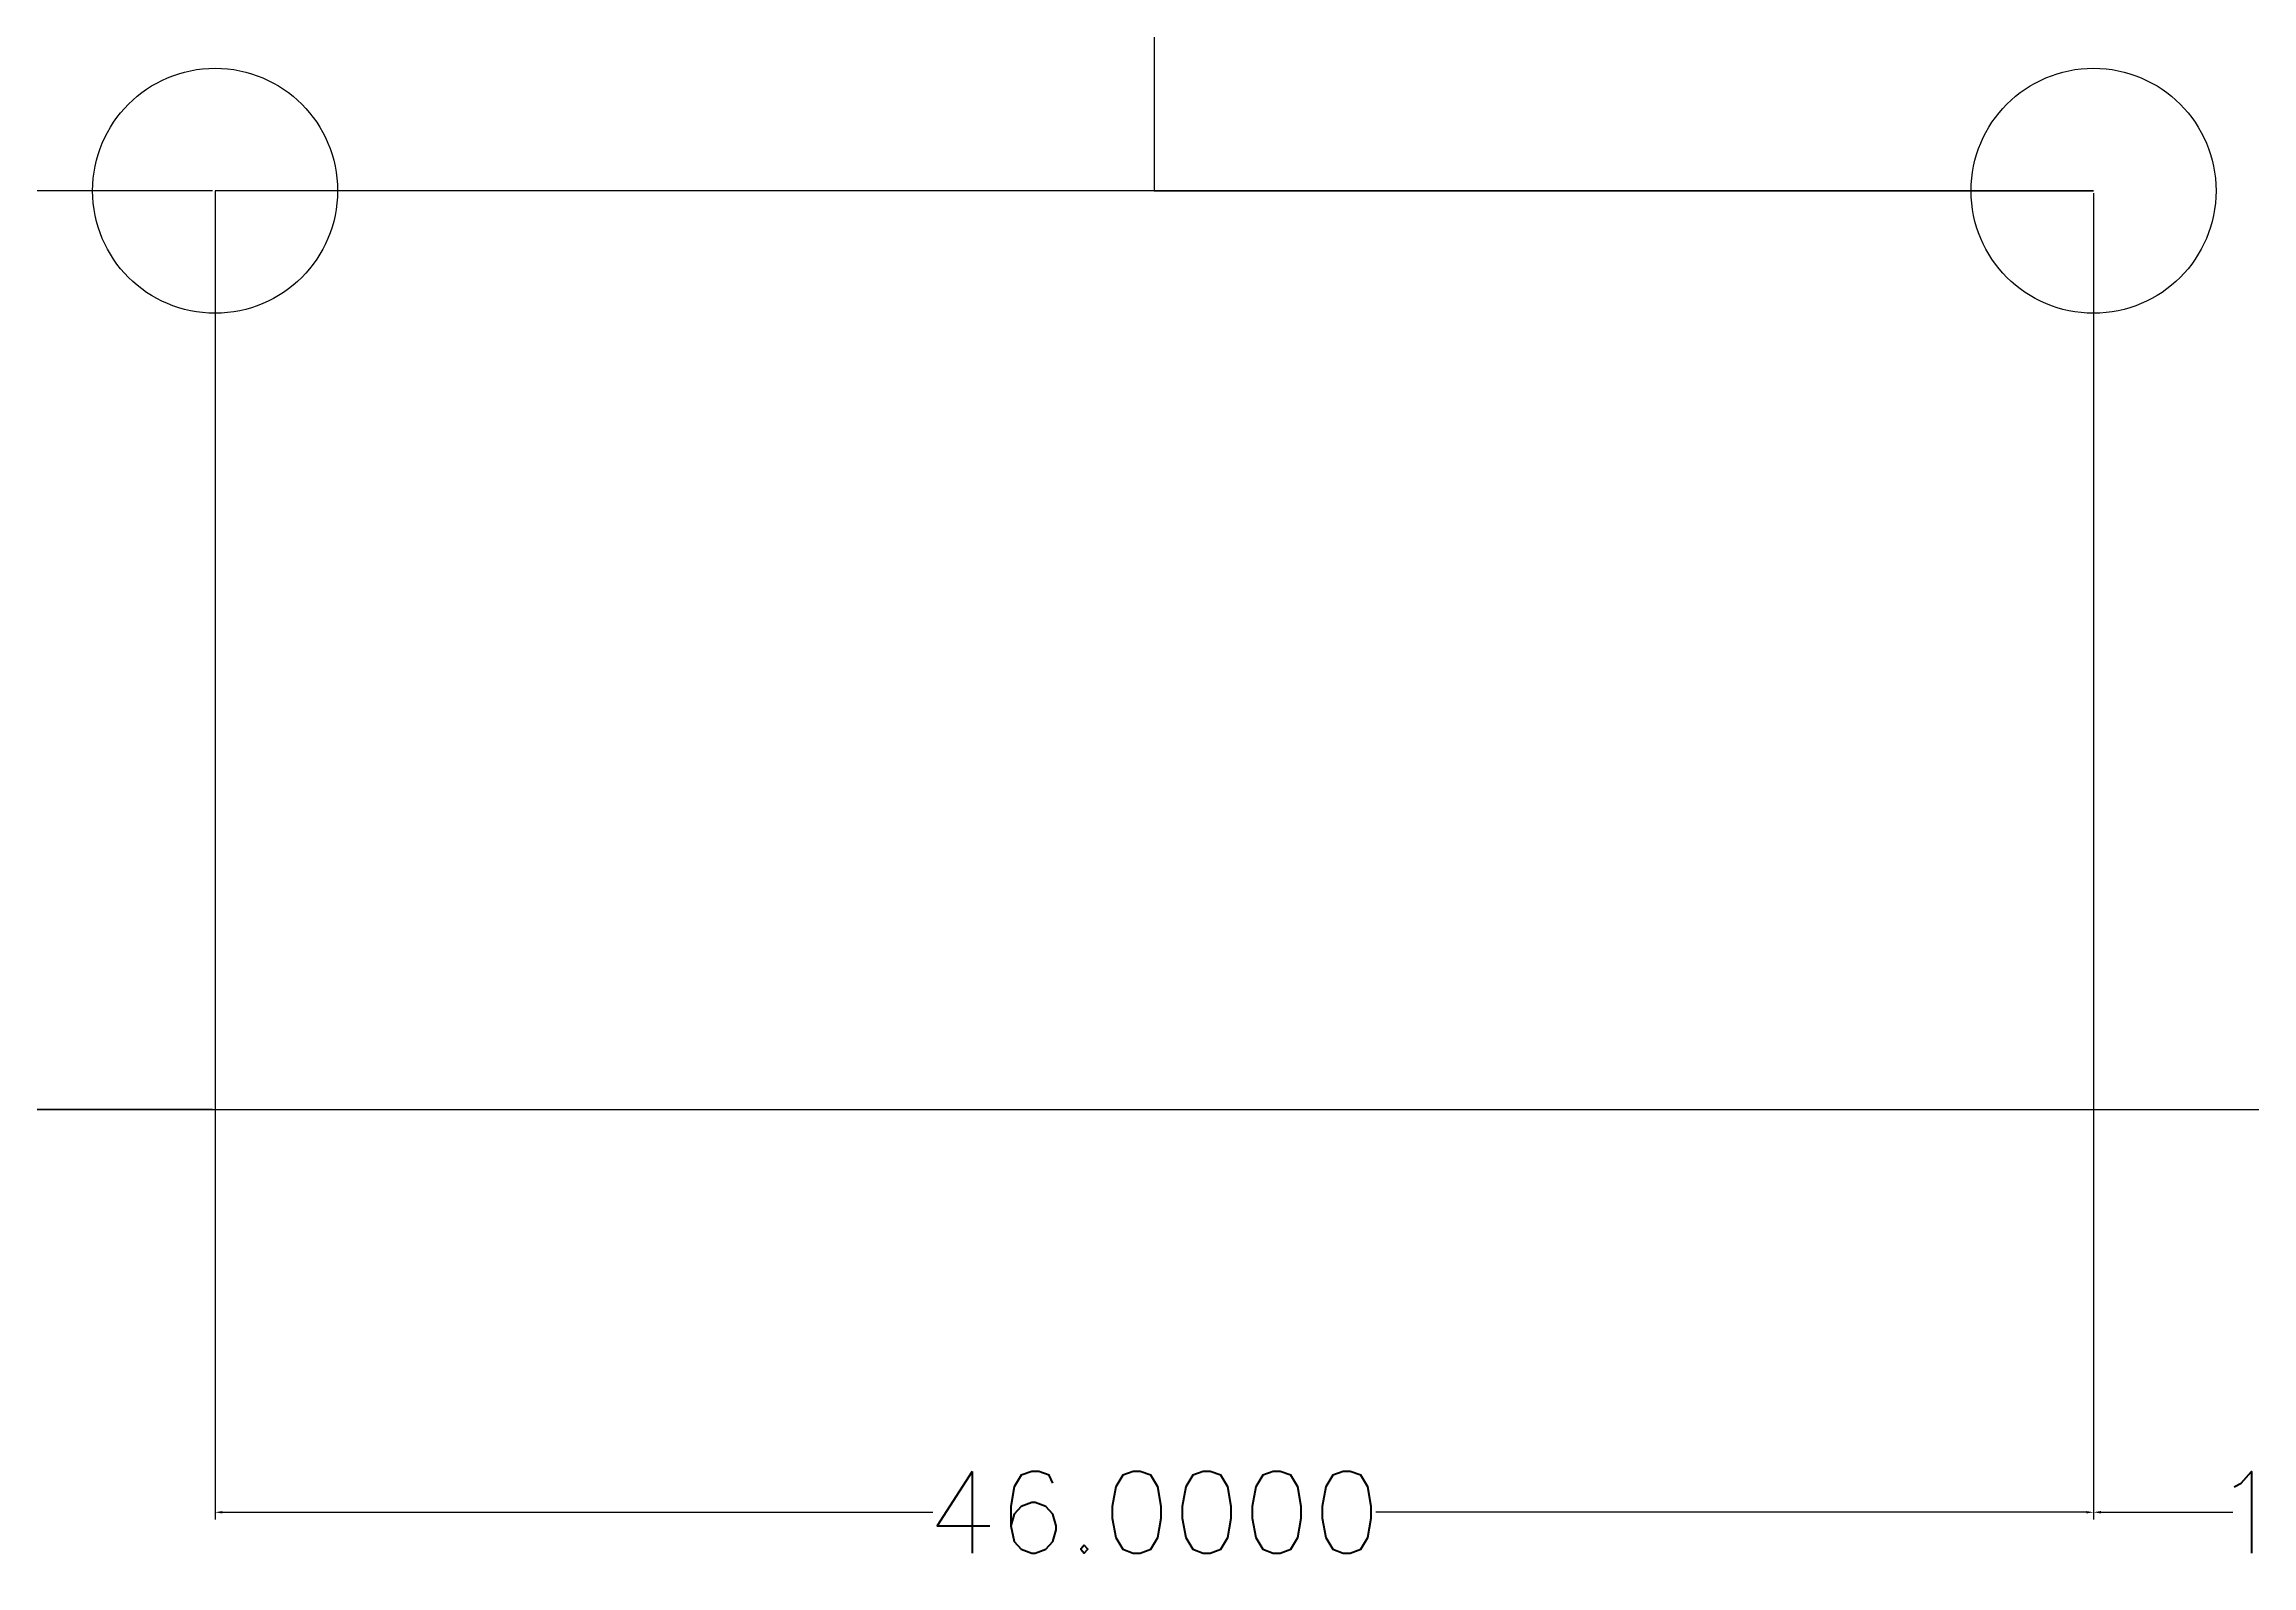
# Model space of a CAD drawing. Header units: millimetres. Extents: x -3355 to -2153, y 800 to 1253.
# Drawn here: x -2241.1 to -2187.1, y 799.5 to 836.8 of the extents above; entities that cross this region are included whole.
import ezdxf

# ---------------------------------------------------------------- set-up
doc = ezdxf.new("R2010")
doc.units = ezdxf.units.MM
doc.header["$MEASUREMENT"] = 0
doc.layers.add('PARTS', color=7, linetype='Continuous')
doc.styles.get("Standard").update_dxf_attribs({"font": 'txt.shx', "height": 2})
doc.dimstyles.get("Standard").update_dxf_attribs({"dimtxt": 0.18, "dimasz": 0.18, "dimexe": 0.18, "dimexo": 0.0625, "dimgap": 0.09, "dimtad": 0, "dimtih": 1, "dimtoh": 1, "dimdec": 4, "dimzin": 0, "dimdsep": 46, "dimtxsty": 'Standard', "dimcen": 0.09, "dimadec": 0, "dimazin": 0, "dimtfac": 1, "dimtdec": 4, "dimtofl": 0, "dimtmove": 0, "dimatfit": 3, "dimfxl": 1, "dimtolj": 1, "dimtzin": 0, "dimarcsym": 0})

# ---------------------------------------------------------------- blocks, each defined once
blk = doc.blocks.new('*D16')
at = {"layer": 'Defpoints', "color": 0, "transparency": 16777216}
for p in [(-2236.954, 833.18), (-2281.427, 810.68), (-2236.954, 810.68)]:
    blk.add_point(p, dxfattribs=at)
at = {"layer": 'PARTS', "color": 0, "lineweight": -2, "transparency": 16777216}
for p, q in [((-2237.016, 833.18), (-2281.607, 833.18)), ((-2281.427, 833), (-2281.427, 823.02)), ((-2281.427, 810.86), (-2281.427, 820.84)), ((-2237.016, 810.68), (-2281.607, 810.68))]:
    blk.add_line(p, q, dxfattribs=at)
at = {"layer": 'PARTS', "color": 0, "transparency": 16777216}
for points in [[(-2281.457, 833), (-2281.397, 833), (-2281.427, 833.18)], [(-2281.457, 810.86), (-2281.397, 810.86), (-2281.427, 810.68)]]:
    blk.add_solid(points, dxfattribs=at)
at = {"layer": 'PARTS', "color": 0, "transparency": 16777216, "insert": (-2281.427, 821.93), "char_height": 2, "attachment_point": 5}
blk.add_mtext('\\A1;22.5000', dxfattribs=at)
blk = doc.blocks.new('*D17')
at = {"layer": 'Defpoints', "color": 0, "transparency": 16777216}
for p in [(-2190.954, 833.18), (-2173.954, 833.18), (-2173.954, 800.82)]:
    blk.add_point(p, dxfattribs=at)
at = {"layer": 'PARTS', "color": 0, "lineweight": -2, "transparency": 16777216}
for p, q in [((-2190.954, 833.118), (-2190.954, 800.64)), ((-2173.954, 833.118), (-2173.954, 800.64)), ((-2190.774, 800.82), (-2187.544, 800.82)), ((-2174.134, 800.82), (-2177.364, 800.82))]:
    blk.add_line(p, q, dxfattribs=at)
at = {"layer": 'PARTS', "color": 0, "transparency": 16777216}
for points in [[(-2190.774, 800.85), (-2190.774, 800.79), (-2190.954, 800.82)], [(-2174.134, 800.85), (-2174.134, 800.79), (-2173.954, 800.82)]]:
    blk.add_solid(points, dxfattribs=at)
at = {"layer": 'PARTS', "color": 0, "transparency": 16777216, "insert": (-2182.454, 800.82), "char_height": 2, "attachment_point": 5}
blk.add_mtext('\\A1;17.0000', dxfattribs=at)
blk = doc.blocks.new('*D18')
at = {"layer": 'Defpoints', "color": 0, "transparency": 16777216}
for p in [(-2236.954, 833.18), (-2190.954, 833.118), (-2190.954, 800.82)]:
    blk.add_point(p, dxfattribs=at)
at = {"layer": 'PARTS', "color": 0, "lineweight": -2, "transparency": 16777216}
for p, q in [((-2236.954, 833.118), (-2236.954, 800.64)), ((-2190.954, 833.055), (-2190.954, 800.64)), ((-2236.774, 800.82), (-2219.377, 800.82)), ((-2191.134, 800.82), (-2208.53, 800.82))]:
    blk.add_line(p, q, dxfattribs=at)
at = {"layer": 'PARTS', "color": 0, "transparency": 16777216}
for points in [[(-2236.774, 800.85), (-2236.774, 800.79), (-2236.954, 800.82)], [(-2191.134, 800.85), (-2191.134, 800.79), (-2190.954, 800.82)]]:
    blk.add_solid(points, dxfattribs=at)
at = {"layer": 'PARTS', "color": 0, "transparency": 16777216, "insert": (-2213.954, 800.82), "char_height": 2, "attachment_point": 5}
blk.add_mtext('\\A1;46.0000', dxfattribs=at)
blk = doc.blocks.new('*D23')
at = {"layer": 'Defpoints', "color": 0, "transparency": 16777216}
for p in [(-2213.954, 882.18), (-2213.954, 810.68), (-2158.81, 810.68)]:
    blk.add_point(p, dxfattribs=at)
at = {"layer": 'PARTS', "color": 0, "lineweight": -2, "transparency": 16777216}
for p, q in [((-2213.891, 882.18), (-2158.63, 882.18)), ((-2158.81, 882), (-2158.81, 847.52)), ((-2158.81, 810.86), (-2158.81, 845.34)), ((-2213.891, 810.68), (-2158.63, 810.68))]:
    blk.add_line(p, q, dxfattribs=at)
at = {"layer": 'PARTS', "color": 0, "transparency": 16777216}
for points in [[(-2158.84, 882), (-2158.78, 882), (-2158.81, 882.18)], [(-2158.84, 810.86), (-2158.78, 810.86), (-2158.81, 810.68)]]:
    blk.add_solid(points, dxfattribs=at)
at = {"layer": 'PARTS', "color": 0, "transparency": 16777216, "insert": (-2158.81, 846.43), "char_height": 2, "attachment_point": 5}
blk.add_mtext('\\A1;71.5000', dxfattribs=at)

msp = doc.modelspace()

# ---------------------------------------------------------------- linework, layer by layer
at = {"layer": 'PARTS'}
for p, q in [((-2213.9535, 855.68014), (-2213.9535, 833.18014)), ((-2190.9535, 833.18014), (-2236.9535, 833.18014)), ((-2236.9535, 833.18014), (-2236.9535, 810.68014)), ((-2213.9535, 833.18014), (-2190.9535, 833.18014)), ((-2253.9535, 810.68014), (-2173.9535, 810.68014))]:
    msp.add_line(p, q, dxfattribs=at)
for centre in [(-2236.9535, 833.18014), (-2190.9535, 833.18014)]:
    msp.add_circle(centre, 3, dxfattribs=at)

# ---------------------------------------------------------------- dimensions: what is measured, and where the dimension line sits
for base, p1, p2, picture, middle in [((-2158.81022, 810.68014), (-2213.9535, 882.18014), (-2213.9535, 810.68014), '*D23', (-2158.81022, 846.43014)), ((-2281.42696, 810.68014), (-2236.9535, 833.18014), (-2236.9535, 810.68014), '*D16', (-2281.42696, 821.93014))]:
    dim = msp.add_linear_dim(base=base, p1=p1, p2=p2, angle=90, dimstyle='Standard', dxfattribs=at)
    dim.commit()
    dim.dimension.update_dxf_attribs({"geometry": picture, "text_midpoint": middle})
for base, p1, p2, picture, middle in [((-2190.9535, 800.82042), (-2236.9535, 833.18014), (-2190.9535, 833.11764), '*D18', (-2213.9535, 800.82042)), ((-2173.9535, 800.82042), (-2190.9535, 833.18014), (-2173.9535, 833.18014), '*D17', (-2182.4535, 800.82042))]:
    dim = msp.add_linear_dim(base=base, p1=p1, p2=p2, dimstyle='Standard', dxfattribs=at)
    dim.commit()
    dim.dimension.update_dxf_attribs({"geometry": picture, "text_midpoint": middle})

doc.saveas('drawing.dxf')
